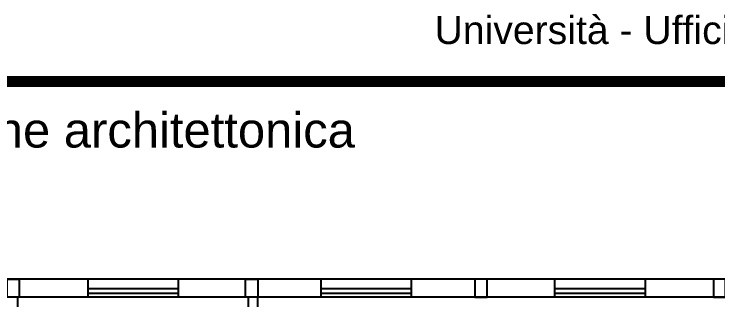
# Model space of a CAD drawing. Header units: millimetres. Extents: x 332.9 to 379.4, y 167.7 to 192.7.
# Drawn here: x 350.3 to 361.96, y 186.79 to 191.53 of the extents above; entities that cross this region are included whole.
import ezdxf

# ---------------------------------------------------------------- set-up
doc = ezdxf.new("R2010")
doc.units = ezdxf.units.MM
doc.styles.get("Standard").update_dxf_attribs({"font": 'arial.ttf'})

msp = doc.modelspace()

# ---------------------------------------------------------------- linework, layer by layer
at = {"linetype": 'Continuous'}
for p, q in [((351.525, 187.135), (348.85, 187.135)), ((353.025, 187.135), (351.525, 187.135)), ((351.525, 186.835), (351.525, 187.135)), ((353.025, 186.835), (353.025, 187.135)), ((355.387, 187.135), (353.025, 187.135)), ((356.887, 187.135), (355.387, 187.135)), ((355.387, 186.835), (355.387, 187.135)), ((356.887, 186.835), (356.887, 187.135)), ((359.262, 187.135), (356.887, 187.135)), ((360.762, 187.135), (359.262, 187.135)), ((359.262, 186.835), (359.262, 187.135)), ((360.762, 186.835), (360.762, 187.135)), ((363.425, 187.135), (360.762, 187.135)), ((353.025, 186.975), (351.525, 186.975)), ((356.887, 186.975), (355.387, 186.975)), ((360.762, 186.975), (359.262, 186.975)), ((350.362, 182.097), (350.362, 186.835)), ((351.525, 186.835), (350.362, 186.835)), ((353.025, 186.895), (351.525, 186.895)), ((353.025, 186.835), (351.525, 186.835)), ((354.187, 186.835), (353.025, 186.835)), ((354.187, 178.747), (354.187, 186.835)), ((354.337, 178.747), (354.337, 186.835)), ((355.387, 186.835), (354.337, 186.835)), ((356.887, 186.895), (355.387, 186.895)), ((356.887, 186.835), (355.387, 186.835)), ((359.262, 186.835), (356.887, 186.835)), ((360.762, 186.895), (359.262, 186.895)), ((360.762, 186.835), (359.262, 186.835)), ((363.425, 186.835), (360.762, 186.835))]:
    msp.add_line(p, q, dxfattribs=at)
at = {"linetype": 'Continuous', "ltscale": 0.02, "const_width": 0.181}
msp.add_lwpolyline([(332.987, 190.415), (379.287, 190.415)], dxfattribs=at)
at = {"linetype": 'Continuous'}
for points in [[(350.387, 186.835), (350.187, 186.835), (350.187, 187.135), (350.387, 187.135)], [(354.337, 186.835), (354.137, 186.835), (354.137, 187.135), (354.337, 187.135)], [(357.937, 186.835), (358.137, 186.835), (358.137, 187.135), (357.937, 187.135)], [(361.887, 186.835), (362.087, 186.835), (362.087, 187.135), (361.887, 187.135)]]:
    msp.add_lwpolyline(points, close=True, dxfattribs=at)

# ---------------------------------------------------------------- texts
for s, height, p in [('Università - Uffici e sala riunione  /  University - Offices and conference room', 0.46444, (357.267, 191.037)), ('Contenitore di strumenti CAD per la progettazione architettonica', 0.58055, (332.959, 189.319))]:
    msp.add_text(s, height=height, dxfattribs=at).set_placement(p)

doc.saveas('drawing.dxf')
